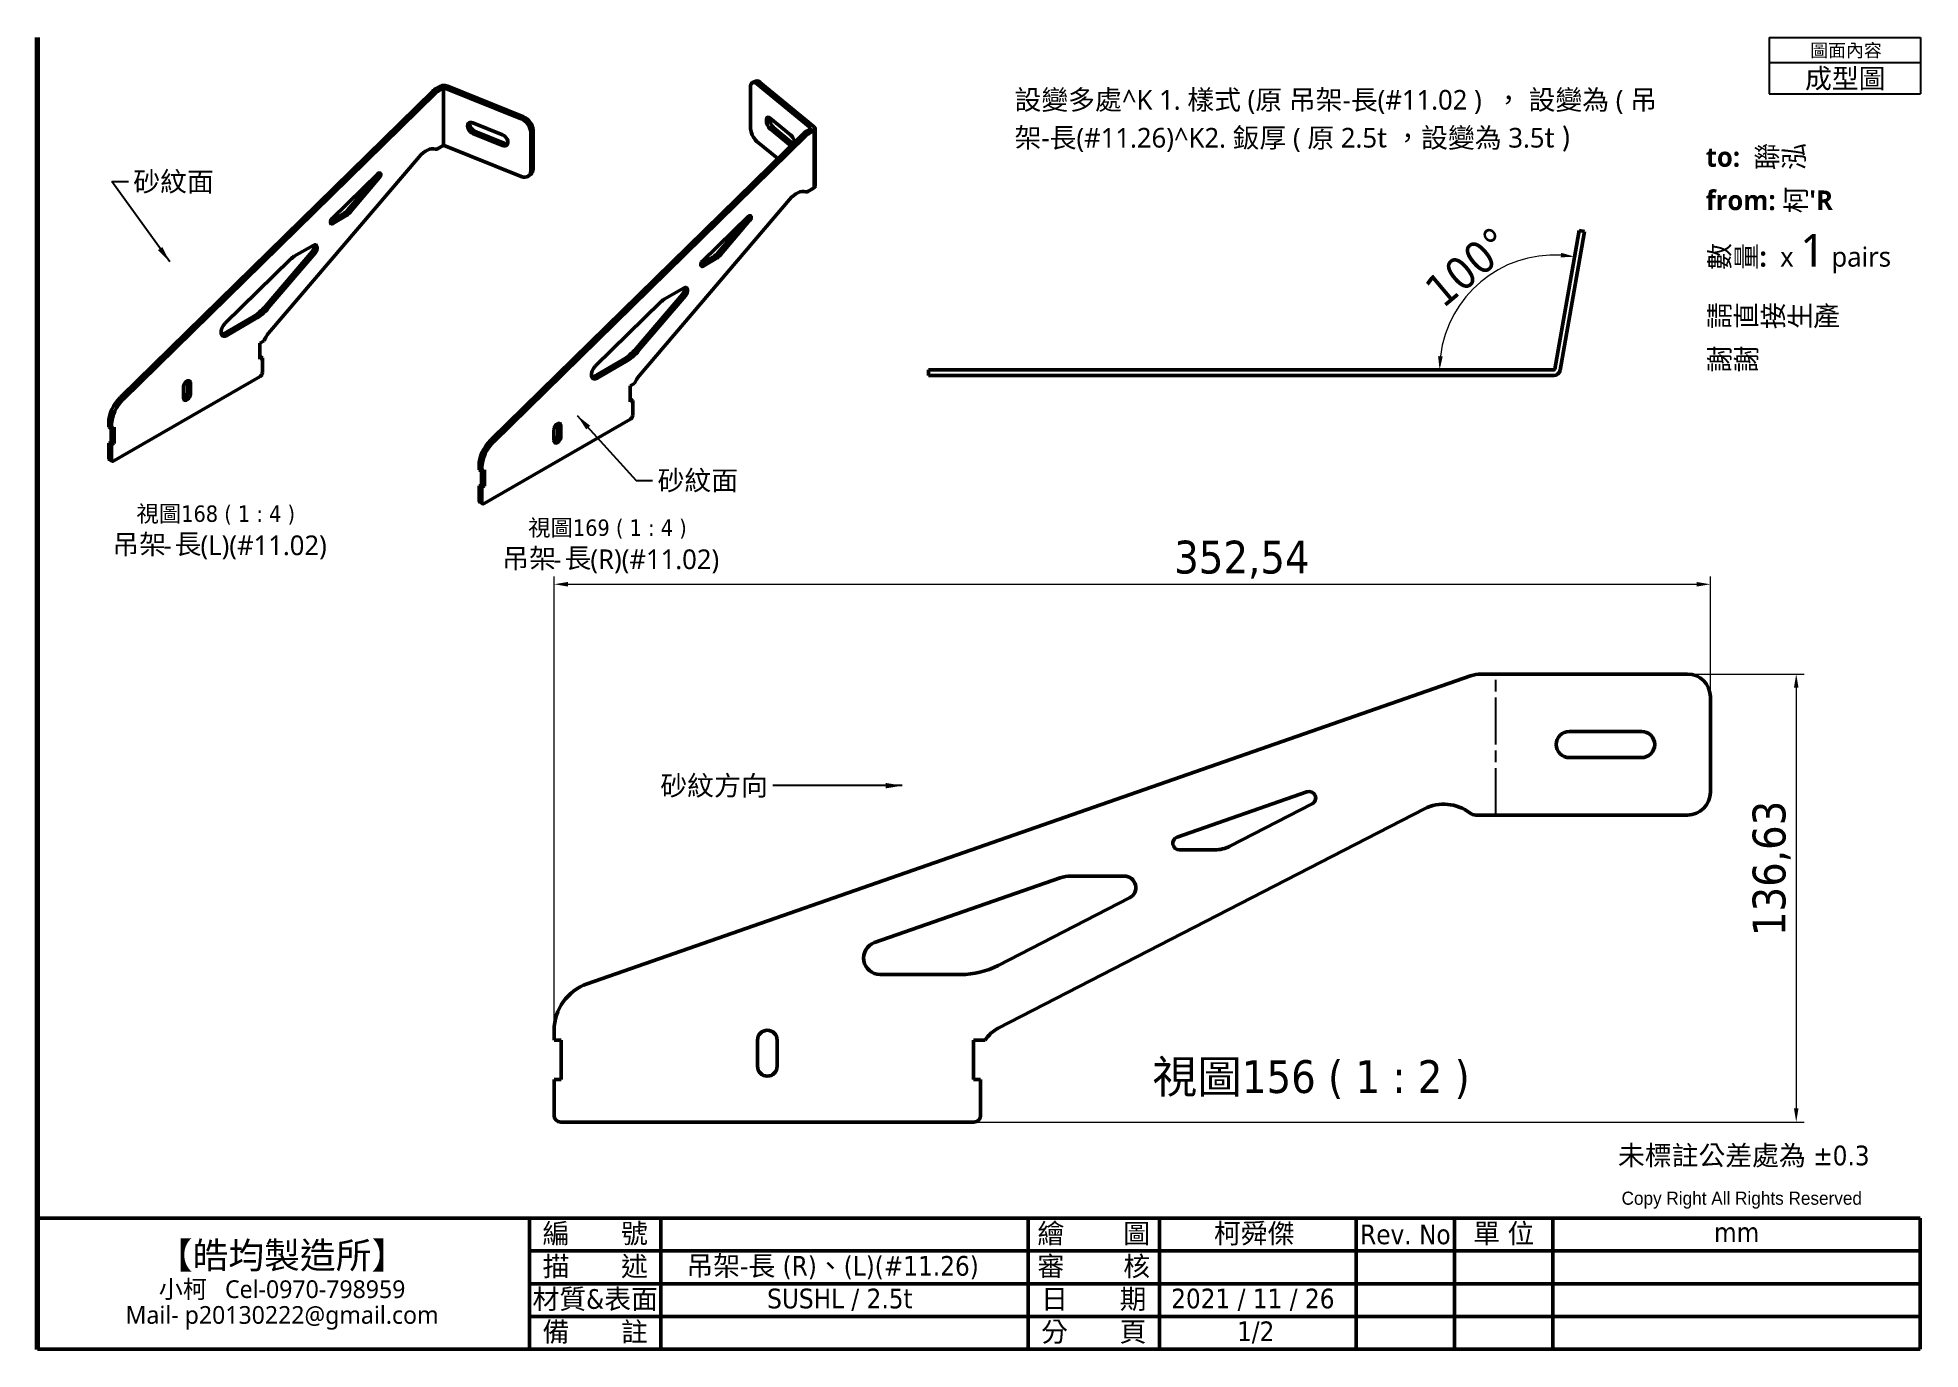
# Model space of a CAD drawing. Header units: millimetres. Extents: x 10 to 584, y 10 to 410.
import ezdxf
from ezdxf.enums import TextEntityAlignment as Align

# ---------------------------------------------------------------- set-up
doc = ezdxf.new("R2010")
doc.units = ezdxf.units.MM
doc.header["$LTSCALE"] = 2
doc.linetypes.add('CHAIN', pattern=[0.3543, 0.2362, -0.0295, 0.0591, -0.0295])
for name, color, linetype, lineweight in [('可見 (ISO)', 7, 'Continuous', 50), ('圖框 (ISO)', 7, 'Continuous', 70), ('折彎中心線 (ISO)', 7, 'CHAIN', 25), ('標註 (ISO)', 12, 'Continuous', 18), ('標題 (ISO)', 7, 'Continuous', 50), ('窄部可見 (ISO)', 7, 'Continuous', 35), ('符號 (ISO)', 7, 'Continuous', 25)]:
    doc.layers.add(name, color=color, linetype=linetype, lineweight=lineweight)
doc.styles.add('@2.0標示文字 (ISO)', font='tahoma_0.ttf')
doc.styles.add('@2.5註記文字 (ISO)', font='tahoma_0.ttf')
doc.styles.add('@3.0標示文字 (ISO)', font='tahoma_0.ttf')
doc.styles.add('文字型式111', font='Microsoft JhengHei.ttf')
doc.styles.add('文字型式117', font='segoeui_0.ttf')
doc.styles.add('標示文字 (ISO)', font='tahoma_0.ttf')
doc.styles.add('註記文字 (ISO)', font='tahoma_0.ttf')
doc.dimstyles.new('預設 (ISO)', dxfattribs={"dimscale": 2, "dimtxt": 5, "dimasz": 2.1, "dimexe": 1.2, "dimexo": 0.5, "dimgap": 0.3, "dimtad": 1, "dimrnd": 1e-08, "dimtxsty": '標示文字 (ISO)', "dimcen": 0.09, "dimdle": 3, "dimclrd": 256, "dimclre": 256, "dimclrt": 256, "dimazin": 2, "dimtfac": 1, "dimtmove": 0, "dimatfit": 3, "dimfxl": 0, "dimtolj": 1, "dimtzin": 0, "dimlwd": -1, "dimlwe": -1, "dimarcsym": 0})
doc.dimstyles.new('預設 - Method 1b (ISO)$7', dxfattribs={"dimscale": 2, "dimtxt": 3, "dimasz": 2.5, "dimexe": 3.175, "dimexo": 0, "dimgap": 0.762, "dimtad": 1, "dimtoh": 1, "dimrnd": 1e-08, "dimtxsty": '註記文字 (ISO)', "dimcen": 0.09, "dimdle": 10, "dimclrd": 256, "dimclre": 256, "dimclrt": 256, "dimazin": 2, "dimtfac": 1.166667, "dimtmove": 0, "dimatfit": 3, "dimfxl": 0, "dimtolj": 1, "dimlwd": -1, "dimlwe": -1, "dimarcsym": 0})

# ---------------------------------------------------------------- blocks, each defined once
blk = doc.blocks.new('圖框 預設圖框')
at = {"layer": '圖框 (ISO)', "flags": 128}
blk.add_lwpolyline([(5, 5), (5, 205)], dxfattribs=at)
blk = doc.blocks.new('標題欄框 KSJ-單位mm')
at = {"layer": '標題 (ISO)'}
for p, q in [((41.84, 139.37), (328.84, 139.37)), ((41.84, 130.09), (41.84, 139.37)), ((116.84, 139.37), (116.84, 119.37)), ((136.84, 139.37), (136.84, 119.37)), ((136.84, 139.37), (136.84, 119.37)), ((192.84, 139.37), (192.84, 119.37)), ((212.84, 139.37), (212.84, 119.37)), ((212.84, 139.37), (212.84, 119.37)), ((242.84, 139.37), (242.84, 119.37)), ((257.84, 139.37), (257.84, 119.37)), ((272.84, 139.37), (272.84, 119.37)), ((328.84, 133.09), (328.84, 139.37)), ((116.84, 134.37), (192.84, 134.37)), ((192.84, 134.37), (212.84, 134.37)), ((212.84, 134.37), (242.84, 134.37)), ((242.84, 134.37), (328.84, 134.37)), ((328.84, 133.09), (328.84, 119.37)), ((41.84, 119.37), (41.84, 130.09)), ((116.84, 129.37), (192.84, 129.37)), ((192.84, 129.37), (242.84, 129.37)), ((242.84, 129.37), (328.84, 129.37)), ((116.84, 124.37), (192.84, 124.37)), ((192.84, 124.37), (242.84, 124.37)), ((242.84, 124.37), (328.84, 124.37)), ((41.84, 119.37), (328.84, 119.37)), ((242.84, 119.37), (328.84, 119.37))]:
    blk.add_line(p, q, dxfattribs=at)
at = {"layer": '標題 (ISO)', "insert": (283.3, 143.41), "char_height": 2, "attachment_point": 1, "style": '註記文字 (ISO)'}
blk.add_mtext('\\f新細明體|b0|i0;\\H2.0000;Copy Right All Rights Reserved', dxfattribs=at)
at = {"layer": '標題 (ISO)', "char_height": 3, "attachment_point": 5, "style": '註記文字 (ISO)'}
for s, insert, width in [('編       號', (126.84, 136.87), 20), ('繪        圖        ', (202.84, 136.87), 20), ('Rev. No', (250.34, 136.87), 15), ('單 位 ', (265.34, 136.87), 15), ('mm', (300.84, 137.21), 56), ('描       述', (126.84, 131.87), 20), ('審        核', (202.84, 131.87), 20), ('材質&表面', (126.84, 126.87), 20), ('日       期', (202.84, 126.87), 20), ('備       註', (126.84, 121.87), 20), ('分       頁', (202.84, 121.87), 20)]:
    blk.add_mtext(s, dxfattribs=dict(at, insert=insert, width=width))
at = {"layer": '標題 (ISO)', "insert": (79.1, 129.03), "char_height": 3, "width": 74.2489, "attachment_point": 5, "line_spacing_factor": 0.871881, "style": '註記文字 (ISO)'}
blk.add_mtext('{\\fMicrosoft JhengHei|b1|i0|c136|p34;\\H1.33333x;【皓均製造所】\\P\\fMicrosoft JhengHei|b0|i0|c136|p34;\\H0.675x;小柯   \\fMicrosoft JhengHei|b0|i0|c0|p34;Cel-\\f@Microsoft JhengHei|b0|i0|c0|p34;0970-798959\\H1.40979x; \\H0.70932x;\\P\\fMicrosoft JhengHei|b0|i0|c0|p34;Mail- \\f@Microsoft JhengHei|b0|i0|c0|p34;p20130222@gmail.com\\H1.08693x; }', dxfattribs=at)
at = {"layer": '標題 (ISO)', "style": '註記文字 (ISO)'}
for tag, p in [('請輸入編號', (164.84, 136.87)), ('請輸入審核人員', (227.84, 131.87)), ('(變更序號)輸入1', (250.34, 131.87)), ('變更的日期1', (265.34, 131.87)), ('設計變更的內容1', (300.84, 131.87)), ('(變更序號)輸入2', (250.34, 126.87)), ('變更的日期2', (265.34, 126.87)), ('設計變更的內容2', (300.84, 126.87)), ('請輸入備註', (164.84, 121.87)), ('(變更序號)輸入3', (250.34, 121.87)), ('變更的日期3', (265.34, 121.87)), ('設計變更的內容3', (300.84, 121.87))]:
    blk.add_attdef(tag, text='', height=3, dxfattribs=at).set_placement(p, align=Align.MIDDLE_CENTER)
for tag, p in [('請輸入繪圖人員_001', (221.16, 135.53)), ('請輸入描述_001', (140.73, 130.6)), ('請輸入材質&表面處理_001', (153.05, 125.62)), ('請輸入日期_001', (214.64, 125.62)), ('請輸入分頁_001', (224.67, 120.62))]:
    blk.add_attdef(tag, p, '', height=3, dxfattribs=at)
blk = doc.blocks.new('表格1')
at = {"layer": '符號 (ISO)'}
for p, q in [((268.95, 205), (292, 205)), ((268.95, 205), (268.95, 201.22)), ((292, 205), (292, 201.22)), ((268.95, 201.22), (292, 201.22)), ((268.95, 201.22), (268.95, 196.44)), ((292, 201.22), (292, 196.44)), ((268.95, 196.44), (292, 196.44))]:
    blk.add_line(p, q, dxfattribs=at)
at = {"layer": '符號 (ISO)', "attachment_point": 7}
for s, insert, char_height, style in [('圖面內容', (275.21, 201.83), 2, '@2.0標示文字 (ISO)'), ('成型圖', (274.42, 196.92), 3, '@3.0標示文字 (ISO)')]:
    blk.add_mtext(s, dxfattribs=dict(at, insert=insert, char_height=char_height, style=style))
blk = doc.blocks.new('*D11')
at = {"layer": 'Defpoints', "color": 0}
for p in [(479.19, 346.55), (458.61, 340.87), (467.83, 308.65), (472.51, 308.65)]:
    blk.add_point(p, dxfattribs=at)
at = {"layer": '標註 (ISO)'}
blk.add_arc((472.51, 308.65), 35.09, 86.86251, 173.13749, dxfattribs=at)
for points in [[(474.51, 344.38), (474.35, 342.99), (478.6, 343.21)], [(438.38, 312.8), (436.98, 312.89), (437.42, 308.65)]]:
    blk.add_solid(points, dxfattribs=at)
at = {"layer": '標註 (ISO)', "insert": (442.88, 343.96), "char_height": 10, "attachment_point": 2, "rotation": 40, "style": '標示文字 (ISO)'}
blk.add_mtext('\\A1;100°', dxfattribs=at)
blk = doc.blocks.new('*D12')
at = {"layer": 'Defpoints', "color": 0}
for p in [(520, 243.31), (520, 208.94), (167.46, 107.31)]:
    blk.add_point(p, dxfattribs=at)
at = {"layer": '標註 (ISO)'}
for p, q in [((167.46, 108.31), (167.46, 245.71)), ((171.66, 243.31), (515.8, 243.31)), ((520, 209.94), (520, 245.71))]:
    blk.add_line(p, q, dxfattribs=at)
for points in [[(171.66, 244.01), (171.66, 242.61), (167.46, 243.31)], [(515.8, 244.01), (515.8, 242.61), (520, 243.31)]]:
    blk.add_solid(points, dxfattribs=at)
at = {"layer": '標註 (ISO)', "insert": (377.15, 256.6), "char_height": 10, "attachment_point": 2, "style": '標示文字 (ISO)'}
blk.add_mtext('\\A1;352,54', dxfattribs=at)
blk = doc.blocks.new('*D13')
at = {"layer": 'Defpoints', "color": 0}
for p in [(513, 215.94), (295.46, 79.31), (546.16, 79.31)]:
    blk.add_point(p, dxfattribs=at)
at = {"layer": '標註 (ISO)'}
for p, q in [((514, 215.94), (548.56, 215.94)), ((546.16, 211.74), (546.16, 83.51)), ((296.46, 79.31), (548.56, 79.31))]:
    blk.add_line(p, q, dxfattribs=at)
for points in [[(545.46, 211.74), (546.86, 211.74), (546.16, 215.94)], [(545.46, 83.51), (546.86, 83.51), (546.16, 79.31)]]:
    blk.add_solid(points, dxfattribs=at)
at = {"layer": '標註 (ISO)', "insert": (532.86, 156.66), "char_height": 10, "attachment_point": 2, "rotation": 90, "style": '標示文字 (ISO)'}
blk.add_mtext('\\A1;136,63', dxfattribs=at)

msp = doc.modelspace()

# ---------------------------------------------------------------- linework, layer by layer
at = {"layer": '可見 (ISO)'}
for p, q in [((227.986, 396.319), (229.01, 396.733)), ((230.322, 396.346), (246.756, 382.796)), ((130.447, 393.633), (35.221, 300.315)), ((131.331, 393.122), (36.105, 299.805)), ((132.78, 395.207), (131.611, 394.532)), ((133.664, 394.697), (132.495, 394.022)), ((157.453, 385.225), (133.984, 394.713)), ((158.17, 385.816), (134.701, 395.304)), ((227.291, 382.89), (227.291, 394.729)), ((229.298, 395.932), (245.732, 382.382)), ((239.623, 380.274), (233.313, 385.477)), ((142.709, 384.042), (151.719, 380.399)), ((151.719, 377.133), (142.709, 380.776)), ((152.436, 377.724), (143.426, 381.367)), ((243.371, 380.622), (148.145, 287.305)), ((244.254, 380.112), (149.029, 286.794)), ((160.32, 369.369), (160.32, 381.208)), ((161.037, 369.96), (161.037, 381.8)), ((233.313, 382.211), (239.623, 377.009)), ((234.337, 382.625), (240.353, 377.665)), ((245.704, 382.197), (244.535, 381.522)), ((246.588, 381.686), (245.418, 381.011)), ((247.027, 364.744), (247.027, 382.299)), ((80.428, 319.89), (126.35, 373.681)), ((131.896, 376.122), (133.664, 377.142)), ((133.984, 377.158), (157.453, 367.671)), ((235.696, 373.102), (229.298, 378.377)), ((99.712, 354.787), (113.697, 368.492)), ((113.37, 367.827), (104.499, 357.437)), ((160.397, 368.419), (159.68, 367.828)), ((114.254, 367.316), (105.383, 356.926)), ((244.82, 363.111), (246.588, 364.132)), ((102.882, 356.051), (99.26, 353.959)), ((193.351, 306.879), (239.274, 360.671)), ((103.766, 355.54), (99.945, 353.334)), ((212.636, 341.777), (226.621, 355.482)), ((226.293, 354.816), (217.423, 344.426)), ((227.177, 354.306), (218.307, 343.916)), ((479.194, 346.547), (480.005, 351.143)), ((480.005, 351.143), (481.646, 350.854)), ((480.836, 346.258), (481.646, 350.854)), ((93.695, 344.781), (79.524, 328.182)), ((88.255, 343.319), (94.013, 346.643)), ((479.194, 346.547), (472.561, 308.927)), ((480.836, 346.258), (474.202, 308.637)), ((67.094, 322.823), (87.091, 342.42)), ((94.579, 344.271), (80.408, 327.672)), ((215.806, 343.04), (212.184, 340.949)), ((216.69, 342.53), (212.868, 340.324)), ((201.179, 330.309), (206.937, 333.633)), ((180.018, 309.813), (200.015, 329.409)), ((206.619, 331.771), (192.448, 315.172)), ((207.503, 331.26), (193.332, 314.661)), ((75.481, 324.717), (66.792, 319.701)), ((76.365, 324.207), (67.676, 319.19)), ((77.749, 316.841), (79.028, 317.579)), ((77.749, 311.942), (77.749, 316.841)), ((78.509, 312.381), (77.749, 312.82)), ((78.509, 312.381), (77.749, 311.942)), ((78.509, 307.89), (78.509, 312.381)), ((188.405, 311.707), (179.716, 306.69)), ((189.289, 311.196), (180.6, 306.18)), ((33.255, 280.946), (77.802, 306.666)), ((55.705, 305.135), (55.705, 301.869)), ((56.589, 304.624), (56.589, 301.358)), ((190.673, 303.831), (191.952, 304.569)), ((281.566, 308.651), (281.566, 306.984)), ((281.566, 308.651), (288.273, 308.651)), ((281.566, 306.984), (288.273, 306.984)), ((467.833, 308.651), (288.273, 308.651)), ((467.833, 306.984), (288.273, 306.984)), ((467.833, 308.651), (470.028, 308.651)), ((467.833, 306.984), (470.028, 306.984)), ((472.232, 308.651), (470.028, 308.651)), ((472.232, 306.984), (470.028, 306.984)), ((54.468, 300.134), (54.468, 303.4)), ((190.673, 298.932), (190.673, 303.831)), ((190.673, 299.809), (191.433, 299.371)), ((191.433, 299.371), (190.673, 298.932)), ((191.433, 294.88), (191.433, 299.371)), ((146.178, 267.935), (190.726, 293.655)), ((31.664, 292.479), (31.664, 291.254)), ((32.547, 290.744), (31.664, 291.254)), ((32.424, 290.815), (32.424, 286.794)), ((32.547, 291.969), (32.547, 290.744)), ((32.547, 290.744), (33.308, 291.183)), ((33.308, 291.183), (33.308, 286.284)), ((167.392, 287.123), (167.392, 290.389)), ((168.629, 292.124), (168.629, 288.858)), ((169.513, 291.614), (169.513, 288.348)), ((32.424, 286.794), (31.664, 286.355)), ((31.664, 286.355), (31.664, 281.865)), ((32.547, 285.845), (31.664, 286.355)), ((31.871, 281.407), (32.755, 280.896)), ((33.308, 286.284), (32.424, 286.794)), ((33.308, 286.284), (32.547, 285.845)), ((32.547, 285.845), (32.547, 281.354)), ((144.587, 279.468), (144.587, 278.244)), ((144.587, 278.244), (145.471, 277.733)), ((145.348, 277.805), (145.348, 273.784)), ((145.471, 278.958), (145.471, 277.733)), ((145.471, 277.733), (146.231, 278.172)), ((146.231, 278.172), (146.231, 273.273)), ((145.348, 273.784), (144.587, 273.345)), ((144.587, 273.345), (144.587, 268.854)), ((144.587, 273.345), (145.471, 272.834)), ((145.348, 273.784), (146.231, 273.273)), ((146.231, 273.273), (145.471, 272.834)), ((145.471, 272.834), (145.471, 268.344)), ((144.794, 268.396), (145.678, 267.886)), ((446.864, 215.383), (177.525, 121.472)), ((512.999, 215.94), (450.157, 215.94)), ((519.999, 179.94), (519.999, 208.94)), ((476.999, 198.44), (498.999, 198.44)), ((498.999, 190.44), (476.999, 190.44)), ((357.433, 166.197), (396.99, 179.989)), ((302.889, 107.988), (432.778, 174.805)), ((398.563, 176.322), (373.474, 163.416)), ((448.463, 172.94), (512.999, 172.94)), ((368.9, 162.308), (358.091, 162.308)), ((265.176, 134.029), (321.737, 153.751)), ((325.029, 154.308), (341.314, 154.308)), ((342.915, 147.696), (302.834, 127.077)), ((291.398, 124.308), (266.822, 124.308)), ((167.463, 107.308), (167.463, 104.308)), ((167.463, 104.308), (169.613, 104.308)), ((169.613, 104.308), (169.613, 92.308)), ((229.463, 96.308), (229.463, 104.308)), ((235.463, 104.308), (235.463, 96.308)), ((295.313, 92.308), (295.313, 104.308)), ((295.313, 104.308), (298.929, 104.308)), ((169.613, 92.308), (167.463, 92.308)), ((167.463, 92.308), (167.463, 81.308)), ((297.463, 92.308), (295.313, 92.308)), ((297.463, 81.308), (297.463, 92.308)), ((169.463, 79.308), (295.463, 79.308))]:
    msp.add_line(p, q, dxfattribs=at)
for centre, radius, start, end in [((472.232, 308.984), 0.333, 270, 350), ((472.232, 308.984), 2, 270, 350), ((450.157, 205.94), 10, 90, 109.222142), ((512.999, 208.94), 7, 0, 90), ((476.999, 194.44), 4, 90, 270), ((498.999, 194.44), 4, 270, 90), ((397.648, 178.101), 2, 297.222142, 109.222142), ((512.999, 179.94), 7, 270, 0), ((438.725, 163.245), 13, 52.506793, 117.222142), ((448.463, 175.94), 3, 232.506793, 270), ((358.091, 164.308), 2, 109.222142, 270), ((368.9, 172.308), 10, 270, 297.222142), ((325.029, 144.308), 10, 90, 109.222142), ((341.314, 150.808), 3.5, 297.222142, 90), ((266.822, 129.308), 5, 109.222142, 270), ((291.398, 149.308), 25, 270, 297.222142), ((182.463, 107.308), 15, 109.222142, 180), ((232.463, 104.308), 3, 0, 180), ((307.463, 99.096), 10, 117.222142, 148.583742), ((232.463, 96.308), 3, 180, 0), ((169.463, 81.308), 2, 180, 270), ((295.463, 81.308), 2, 270, 0)]:
    msp.add_arc(centre, radius, start, end, dxfattribs=at)
for centre, major_axis, ratio, start_param, end_param in [((229.298, 393.074), (-1.312, 3.245), 0.4683232, 5.5710674, 7.1418637), ((230.322, 393.488), (-1.312, 3.245), 0.4683232, 5.5710674, 6.2831853), ((131.611, 390.45), (-2.5, -4.33), 0.5773503, 3.9269908, 4.2624805), ((132.495, 389.94), (-2.5, -4.33), 0.5773503, 3.9269908, 4.2624805), ((133.84, 394.595), (-1.5, 0), 0.5773503, 4.1015237, 5.4977871), ((133.84, 394.595), (-0.25, 0), 0.5773503, 4.1015237, 5.4977871), ((157.453, 382.367), (-2.227, 2.7), 0.6688348, 3.8231013, 5.3938976), ((158.17, 382.959), (-2.227, 2.7), 0.6688348, 3.8231013, 5.3938976), ((233.313, 383.844), (-0.75, 1.854), 0.4683232, 5.5710674, 8.71266), ((234.337, 384.258), (0.75, -1.854), 0.4683232, 3.7721252, 5.5710674), ((142.709, 382.409), (-1.272, 1.543), 0.6688348, 5.3938976, 8.5354903), ((143.426, 383), (-1.272, 1.543), 0.6688348, 0.3547375, 2.2523049), ((151.719, 378.766), (1.272, -1.543), 0.6688348, 5.3938976, 8.5354903), ((229.298, 381.235), (-1.312, 3.245), 0.4683232, 0.8586784, 2.4294747), ((239.623, 378.642), (-0.75, 1.854), 0.4683232, 4.2062621, 5.5710674), ((244.535, 377.439), (-2.5, -4.33), 0.5773503, 3.9269908, 4.2624805), ((245.418, 376.929), (-2.5, -4.33), 0.5773503, 3.9269908, 4.2624805), ((245.527, 382.299), (0.25, 0), 0.5773503, 5.4977871, 6.8940505), ((245.527, 382.299), (1.5, 0), 0.5773503, 5.4977871, 6.8940505), ((128.453, 370.176), (3.25, 5.629), 0.5773503, 0.1310183, 1.2605142), ((131.896, 377.346), (-0.75, -1.299), 0.5773503, 0.1310183, 0.7853982), ((133.84, 377.04), (0.25, 0), 0.5773503, 0.9599311, 2.3561945), ((152.436, 379.357), (1.272, -1.543), 0.6688348, 5.3938976, 5.9284478), ((239.623, 378.642), (0.75, -1.854), 0.4683232, 5.5710674, 5.6000371), ((113.046, 368.366), (-0.5, -0.866), 0.5773503, 1.2605142, 2.0574913), ((113.93, 367.856), (0.5, 0.866), 0.5773503, 4.4021068, 7.4040731), ((157.453, 370.528), (2.227, -2.7), 0.6688348, 5.3938976, 6.9646939), ((158.17, 371.119), (2.227, -2.7), 0.6688348, 0, 0.6815086), ((241.377, 357.165), (3.25, 5.629), 0.5773503, 0.1310183, 1.2605142), ((244.82, 364.336), (-0.75, -1.299), 0.5773503, 0.1310183, 0.7853982), ((245.527, 364.744), (1.5, 0), 0.5773503, 5.4977871, 6.2831853), ((102.882, 360.133), (-2.5, -4.33), 0.5773503, 0.7853982, 1.2605142), ((103.766, 359.623), (-2.5, -4.33), 0.5773503, 0.7853982, 1.2605142), ((99.945, 354.151), (-0.5, -0.866), 0.5773503, 4.2624805, 7.0685835), ((225.97, 355.356), (-0.5, -0.866), 0.5773503, 1.2605142, 2.0574913), ((226.854, 354.845), (0.5, 0.866), 0.5773503, 4.4021068, 7.4040731), ((93.129, 345.725), (-0.875, -1.516), 0.5773503, 1.2605142, 2.6121223), ((94.013, 345.215), (0.875, 1.516), 0.5773503, 4.4021068, 7.0685835), ((215.806, 347.123), (-2.5, -4.33), 0.5773503, 0.7853982, 1.2605142), ((88.255, 339.237), (2.5, 4.33), 0.5773503, 0.7853982, 1.1208878), ((212.868, 341.14), (-0.5, -0.866), 0.5773503, 4.2624805, 7.0685835), ((216.69, 346.612), (-2.5, -4.33), 0.5773503, 0.7853982, 1.2605142), ((206.053, 332.714), (-0.875, -1.516), 0.5773503, 1.2605142, 2.6121223), ((206.937, 332.204), (0.875, 1.516), 0.5773503, 4.4021068, 7.0685835), ((75.481, 334.923), (-6.25, -10.825), 0.5773503, 0.7853982, 1.2605142), ((76.365, 334.413), (-6.25, -10.825), 0.5773503, 0.7853982, 1.2605142), ((201.179, 326.226), (2.5, 4.33), 0.5773503, 0.7853982, 1.1208878), ((67.676, 321.232), (-1.25, -2.165), 0.5773503, 4.2624805, 7.0685835), ((66.792, 321.742), (-1.25, -2.165), 0.5773503, 0.3613671, 0.7853982), ((82.045, 317.193), (2.5, 4.33), 0.5773503, 1.2605142, 1.8078774), ((188.405, 321.913), (-6.25, -10.825), 0.5773503, 0.7853982, 1.2605142), ((189.289, 321.403), (-6.25, -10.825), 0.5773503, 0.7853982, 1.2605142), ((55.528, 304.012), (0.75, 1.299), 0.5773503, 5.4977871, 8.6393798), ((54.645, 304.522), (-0.75, -1.299), 0.5773503, 2.3561945, 2.5114554), ((77.802, 307.482), (0.5, 0.866), 0.5773503, 3.9269908, 5.4977871), ((180.6, 308.221), (-1.25, -2.165), 0.5773503, 4.2624805, 7.0685835), ((179.716, 308.731), (-1.25, -2.165), 0.5773503, 0.3613671, 0.7853982), ((194.969, 304.183), (2.5, 4.33), 0.5773503, 1.2605142, 1.8078774), ((36.967, 295.541), (-3.75, -6.495), 0.5773503, 4.2624805, 5.4977871), ((37.851, 295.031), (-3.75, -6.495), 0.5773503, 4.2624805, 5.4977871), ((55.528, 300.746), (-0.75, -1.299), 0.5773503, 5.4977871, 8.6393798), ((54.645, 301.256), (-0.75, -1.299), 0.5773503, 0.6301372, 2.3561945), ((190.726, 294.472), (0.5, 0.866), 0.5773503, 3.9269908, 5.4977871), ((149.891, 282.53), (-3.75, -6.495), 0.5773503, 4.2624805, 5.4977871), ((168.452, 291.001), (0.75, 1.299), 0.5773503, 5.4977871, 8.6393798), ((168.452, 287.735), (-0.75, -1.299), 0.5773503, 5.4977871, 8.6393798), ((167.568, 288.246), (-0.75, -1.299), 0.5773503, 0.6301372, 2.3561945), ((167.568, 291.512), (-0.75, -1.299), 0.5773503, 2.3561945, 2.5114554), ((32.371, 282.273), (-0.5, -0.866), 0.5773503, 5.4977871, 6.2831853), ((33.255, 281.762), (-0.5, -0.866), 0.5773503, 5.4977871, 7.0685835), ((150.775, 282.02), (-3.75, -6.495), 0.5773503, 4.2624805, 5.4977871), ((145.294, 269.262), (-0.5, -0.866), 0.5773503, 5.4977871, 6.2831853), ((146.178, 268.752), (-0.5, -0.866), 0.5773503, 5.4977871, 7.0685835)]:
    msp.add_ellipse(centre, major_axis=major_axis, ratio=ratio, start_param=start_param, end_param=end_param, dxfattribs=at)
at = {"layer": '折彎中心線 (ISO)', "ltscale": 30.341518}
msp.add_line((454.58, 172.94), (454.58, 215.94), dxfattribs=at)
at = {"layer": '窄部可見 (ISO)'}
for p, q in [((229.298, 395.932), (230.322, 396.346)), ((131.331, 393.122), (130.447, 393.633)), ((132.495, 394.022), (131.611, 394.532)), ((133.664, 377.142), (133.664, 394.697)), ((133.984, 377.158), (133.984, 394.713)), ((157.453, 385.225), (158.17, 385.816)), ((142.709, 380.776), (143.426, 381.367)), ((160.32, 381.208), (161.037, 381.8)), ((233.313, 382.211), (234.337, 382.625)), ((243.371, 380.622), (244.254, 380.112)), ((244.535, 381.522), (245.418, 381.011)), ((245.732, 382.216), (245.732, 382.382)), ((246.588, 381.686), (246.588, 364.132)), ((151.719, 377.133), (152.436, 377.724)), ((239.623, 377.009), (239.726, 377.05)), ((114.254, 367.316), (113.37, 367.827)), ((160.32, 369.369), (161.037, 369.96)), ((103.766, 355.54), (102.882, 356.051)), ((105.383, 356.926), (104.499, 357.437)), ((99.945, 353.334), (99.237, 353.742)), ((226.293, 354.816), (227.177, 354.306)), ((94.579, 344.271), (93.695, 344.781)), ((217.423, 344.426), (218.307, 343.916)), ((212.161, 340.732), (212.868, 340.324)), ((215.806, 343.04), (216.69, 342.53)), ((80.408, 327.672), (79.524, 328.182)), ((206.619, 331.771), (207.503, 331.26)), ((76.365, 324.207), (75.481, 324.717)), ((67.676, 319.19), (66.792, 319.701)), ((188.405, 311.707), (189.289, 311.196)), ((192.448, 315.172), (193.332, 314.661)), ((56.589, 304.624), (55.705, 305.135)), ((179.716, 306.69), (180.6, 306.18)), ((36.105, 299.805), (35.221, 300.315)), ((56.589, 301.358), (55.705, 301.869)), ((32.547, 291.969), (31.664, 292.479)), ((148.145, 287.305), (149.029, 286.794)), ((168.629, 292.124), (169.513, 291.614)), ((168.629, 288.858), (169.513, 288.348)), ((32.547, 281.354), (31.664, 281.865)), ((144.587, 279.468), (145.471, 278.958)), ((144.587, 268.854), (145.471, 268.344))]:
    msp.add_line(p, q, dxfattribs=at)

# ---------------------------------------------------------------- block references
at = {"xscale": 2, "yscale": 2, "zscale": 2}
for name in ['圖框 預設圖框', '表格1']:
    msp.add_blockref(name, (0, 0), dxfattribs=at)
msp.add_blockref('標題欄框 KSJ-單位mm', (-73.689, -228.731), dxfattribs=at).add_auto_attribs({'請輸入描述_001': '吊架-長 (R)、(L)(#11.26)', '請輸入材質&表面處理_001': 'SUSHL / 2.5t', '請輸入繪圖人員_001': '柯舜傑', '請輸入日期_001': '2021 / 11 / 26', '請輸入分頁_001': '1/2'})

# ---------------------------------------------------------------- texts
at = {"layer": '符號 (ISO)', "char_height": 6, "attachment_point": 1, "style": '註記文字 (ISO)'}
for s, insert, width, line_spacing_factor in [('\\f微軟正黑體|b0|i0;\\H6.0000;設變多處^K 1. 樣式 (原 吊架-長(#11.02 )  ， 設變為 ( 吊架-長(#11.26)^K2. 鈑厚 ( 原 2.5\\fCalibri|b0|i0;\\H6.0000;t \\f微軟正黑體|b0|i0;\\H6.0000;，設變為 3.5\\fCalibri|b0|i0;\\H6.0000;t )\\f微軟正黑體|b0|i0;\\H6.0000; ', (307.83, 394.044), 202.05324, 1.156934), ("{\\f@Malgun Gothic|b1|i0|c0|p34;\\H1x;to:  \\f@Malgun Gothic|b0|i0|c136|p34;聯泓\\f@Malgun Gothic|b1|i0|c0|p34;\\Pfrom: \\f@Malgun Gothic|b0|i0|c136|p34;柯\\f@Malgun Gothic|b1|i0|c0|p34;'R\\P\\f@Malgun Gothic|b0|i0|c136|p34;數量\\f@Malgun Gothic|b1|i0|c0|p34;: \\f@Malgun Gothic|b0|i0|c0|p34; x \\H1.66667x;1\\H0.6x; pairs\\f@Malgun Gothic|b1|i0|c0|p34;\\P\\f@Malgun Gothic|b0|i0|c136|p34;請直接生\\fPMingLiU|b0|i0|c136|p18;產\\f@Malgun Gothic|b1|i0|c0|p34;\\P\\f@Malgun Gothic|b0|i0|c136|p34;謝謝}", (518.585, 376.623), 65.40383, 1.322685)]:
    msp.add_mtext(s, dxfattribs=dict(at, insert=insert, width=width, line_spacing_factor=line_spacing_factor))
at = {"layer": '符號 (ISO)', "char_height": 6, "style": '註記文字 (ISO)'}
for s, insert, width, attachment_point in [('\\f微軟正黑體|b0|i0;\\H6.0000;砂紋面', (39.177, 369.102), 23.79399, 1), ('\\f微軟正黑體|b0|i0;\\H6.0000;砂紋面', (199.029, 277.964), 23.79399, 1), ('\\f微軟正黑體|b0|i0;\\H6.0000;砂紋方向', (232.599, 184.901), 31.72533, 3), ('未標註公差處為 ±0.3', (491.796, 72.125), 111.61558, 1)]:
    msp.add_mtext(s, dxfattribs=dict(at, insert=insert, width=width, attachment_point=attachment_point))
at = {"layer": '符號 (ISO)', "attachment_point": 7}
for s, insert, char_height, style in [('視圖168 ( 1 : 4 )', (40.116, 261.437), 5, '@2.5註記文字 (ISO)'), ('吊架', (32.763, 251.796), 6, '文字型式111'), ('長', (51.733, 251.894), 6, '文字型式111'), ('視圖169 ( 1 : 4 )', (159.53, 257.171), 5, '@2.5註記文字 (ISO)'), ('-', (48.304, 252.234), 6, '文字型式117'), ('(L)(#11.02)', (59.65, 250.87), 6, '文字型式117'), ('吊架', (151.632, 247.53), 6, '文字型式111'), ('長', (170.602, 247.628), 6, '文字型式111'), ('(R)(#11.02)', (178.519, 246.604), 6, '文字型式117'), ('-', (167.174, 247.968), 6, '文字型式117'), ('視圖156 ( 1 : 2 )', (349.876, 86.375), 10, '標示文字 (ISO)')]:
    msp.add_mtext(s, dxfattribs=dict(at, insert=insert, char_height=char_height, style=style))

# ---------------------------------------------------------------- dimensions: what is measured, and where the dimension line sits
at = {"layer": '標註 (ISO)'}
dim = msp.add_angular_dim_3p(base=(458.615, 340.869), center=(472.512, 308.651), p1=(479.194, 346.547), p2=(467.833, 308.651), dimstyle='預設 (ISO)', override={"dimgap": 0.3, "dimse1": 1, "dimse2": 1, "dimadec": 2, "dimtol": 0, "dimlim": 0, "dimtp": 0, "dimtm": 0, "dimtdec": 2}, dxfattribs=at)
dim.commit()
dim.dimension.update_dxf_attribs({"geometry": '*D11', "text_midpoint": (449.958, 335.529), "dimtype": 165})
for base, p1, p2, angle, picture, middle in [((519.999, 243.308), (167.463, 107.308), (519.999, 208.94), 180, '*D12', (377.151, 243.308)), ((546.157, 79.308), (512.999, 215.94), (295.463, 79.308), 90, '*D13', (546.157, 156.655))]:
    dim = msp.add_linear_dim(base=base, p1=p1, p2=p2, angle=angle, dimstyle='預設 (ISO)', override={"dimgap": 0.3, "dimdec": 2, "dimtol": 0, "dimlim": 0, "dimtp": 0, "dimtm": 0, "dimtdec": 2, "dimtofl": 0, "dimatfit": 1}, dxfattribs=at)
    dim.commit()
    dim.dimension.update_dxf_attribs({"geometry": picture, "text_midpoint": middle, "dimtype": 160})

# ---------------------------------------------------------------- leaders
at = {"layer": '符號 (ISO)', "annotation_type": 0, "has_hookline": 1}
for points, hookline_direction, text_width in [([(50.275, 341.62), (32.653, 366.102), (37.653, 366.102)], 0, 22.799), ([(174.5, 294.789), (192.505, 274.964), (197.505, 274.964)], 0, 22.799), ([(273.585, 181.901), (234.123, 181.901)], 1, 30.383)]:
    msp.add_leader(points, dimstyle='預設 - Method 1b (ISO)$7', override={"dimtad": 0}, dxfattribs=dict(at, hookline_direction=hookline_direction, text_width=text_width))

doc.saveas('drawing.dxf')
